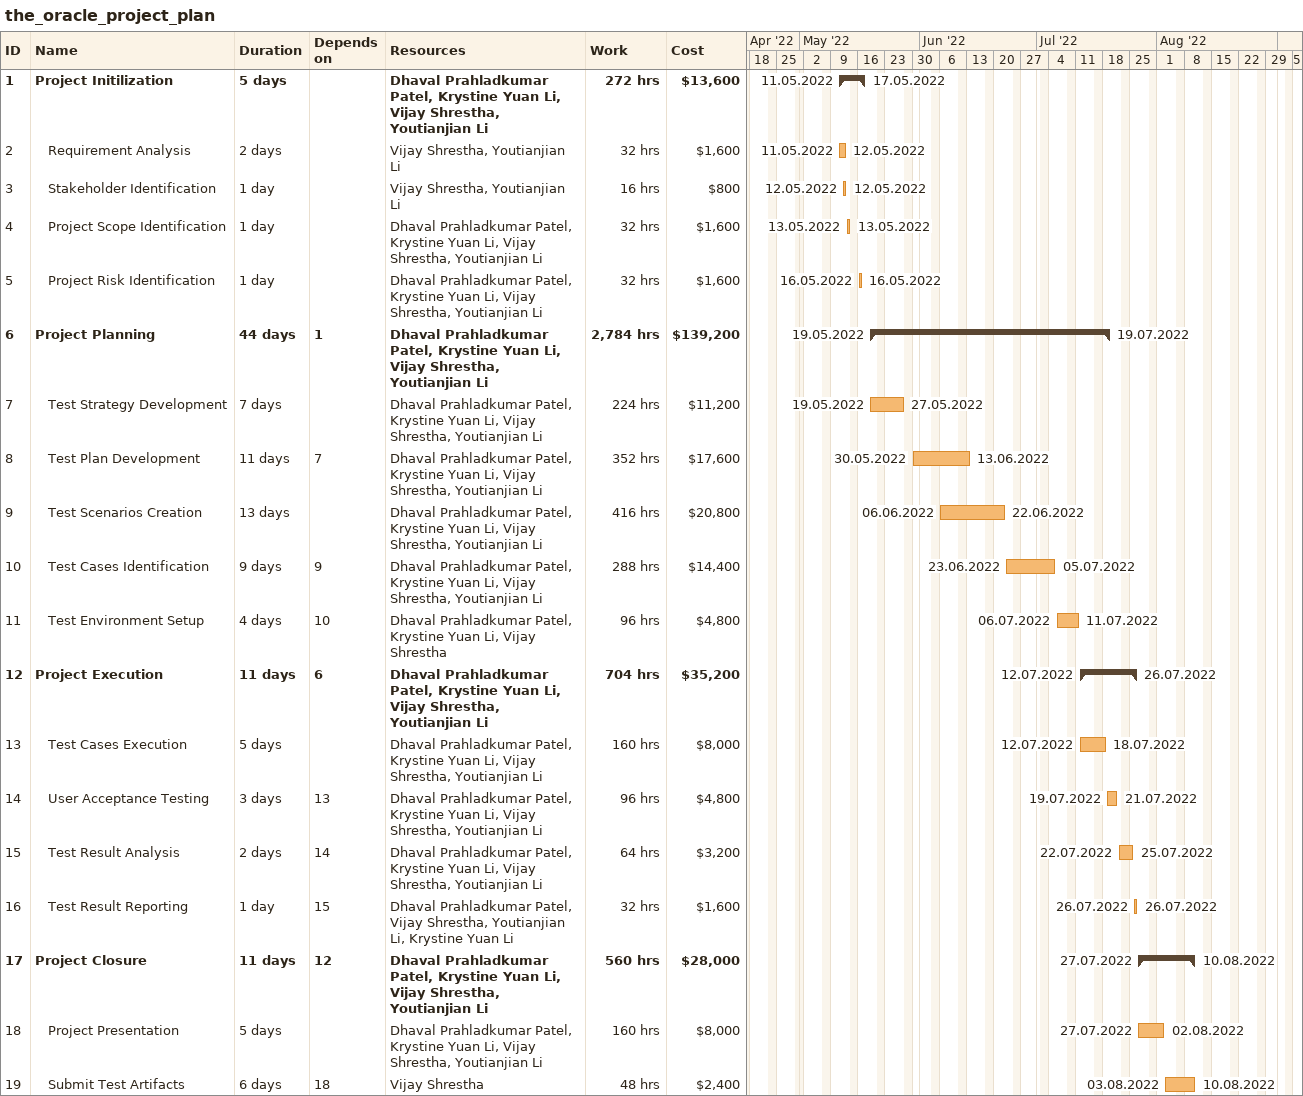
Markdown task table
the_oracle_project_plan

| ID | Level | Task | Duration | Start | Finish | Predecessors | Resources | Work (h) | Cost ($) |
|---|---|---|---|---|---|---|---|---|---|
| 1 | 1 | **Project Initilization** | 5d | 2022-05-11 | 2022-05-17 |  | Dhaval Prahladkumar Patel, Krystine Yuan Li, Vijay Shrestha, Youtianjian Li | 272 | 13600 |
| 2 | 2 | Requirement Analysis | 2d | 2022-05-11 | 2022-05-12 |  | Vijay Shrestha, Youtianjian Li | 32 | 1600 |
| 3 | 2 | Stakeholder Identification | 1d | 2022-05-12 | 2022-05-12 |  | Vijay Shrestha, Youtianjian Li | 16 | 800 |
| 4 | 2 | Project Scope Identification | 1d | 2022-05-13 | 2022-05-13 |  | Dhaval Prahladkumar Patel, Krystine Yuan Li, Vijay Shrestha, Youtianjian Li | 32 | 1600 |
| 5 | 2 | Project Risk Identification | 1d | 2022-05-16 | 2022-05-16 |  | Dhaval Prahladkumar Patel, Krystine Yuan Li, Vijay Shrestha, Youtianjian Li | 32 | 1600 |
| 6 | 1 | **Project Planning** | 44d | 2022-05-19 | 2022-07-19 | 1 | Dhaval Prahladkumar Patel, Krystine Yuan Li, Vijay Shrestha, Youtianjian Li | 2784 | 139200 |
| 7 | 2 | Test Strategy Development | 7d | 2022-05-19 | 2022-05-27 |  | Dhaval Prahladkumar Patel, Krystine Yuan Li, Vijay Shrestha, Youtianjian Li | 224 | 11200 |
| 8 | 2 | Test Plan Development | 11d | 2022-05-30 | 2022-06-13 | 7 | Dhaval Prahladkumar Patel, Krystine Yuan Li, Vijay Shrestha, Youtianjian Li | 352 | 17600 |
| 9 | 2 | Test Scenarios Creation | 13d | 2022-06-06 | 2022-06-22 |  | Dhaval Prahladkumar Patel, Krystine Yuan Li, Vijay Shrestha, Youtianjian Li | 416 | 20800 |
| 10 | 2 | Test Cases Identification | 9d | 2022-06-23 | 2022-07-05 | 9 | Dhaval Prahladkumar Patel, Krystine Yuan Li, Vijay Shrestha, Youtianjian Li | 288 | 14400 |
| 11 | 2 | Test Environment Setup | 4d | 2022-07-06 | 2022-07-11 | 10 | Dhaval Prahladkumar Patel, Krystine Yuan Li, Vijay Shrestha | 96 | 4800 |
| 12 | 1 | **Project Execution** | 11d | 2022-07-12 | 2022-07-26 | 6 | Dhaval Prahladkumar Patel, Krystine Yuan Li, Vijay Shrestha, Youtianjian Li | 704 | 35200 |
| 13 | 2 | Test Cases Execution | 5d | 2022-07-12 | 2022-07-18 |  | Dhaval Prahladkumar Patel, Krystine Yuan Li, Vijay Shrestha, Youtianjian Li | 160 | 8000 |
| 14 | 2 | User Acceptance Testing | 3d | 2022-07-19 | 2022-07-21 | 13 | Dhaval Prahladkumar Patel, Krystine Yuan Li, Vijay Shrestha, Youtianjian Li | 96 | 4800 |
| 15 | 2 | Test Result Analysis | 2d | 2022-07-22 | 2022-07-25 | 14 | Dhaval Prahladkumar Patel, Krystine Yuan Li, Vijay Shrestha, Youtianjian Li | 64 | 3200 |
| 16 | 2 | Test Result Reporting | 1d | 2022-07-26 | 2022-07-26 | 15 | Dhaval Prahladkumar Patel, Vijay Shrestha, Youtianjian Li, Krystine Yuan Li | 32 | 1600 |
| 17 | 1 | **Project Closure** | 11d | 2022-07-27 | 2022-08-10 | 12 | Dhaval Prahladkumar Patel, Krystine Yuan Li, Vijay Shrestha, Youtianjian Li | 560 | 28000 |
| 18 | 2 | Project Presentation | 5d | 2022-07-27 | 2022-08-02 |  | Dhaval Prahladkumar Patel, Krystine Yuan Li, Vijay Shrestha, Youtianjian Li | 160 | 8000 |
| 19 | 2 | Submit Test Artifacts | 6d | 2022-08-03 | 2022-08-10 | 18 | Vijay Shrestha | 48 | 2400 |
